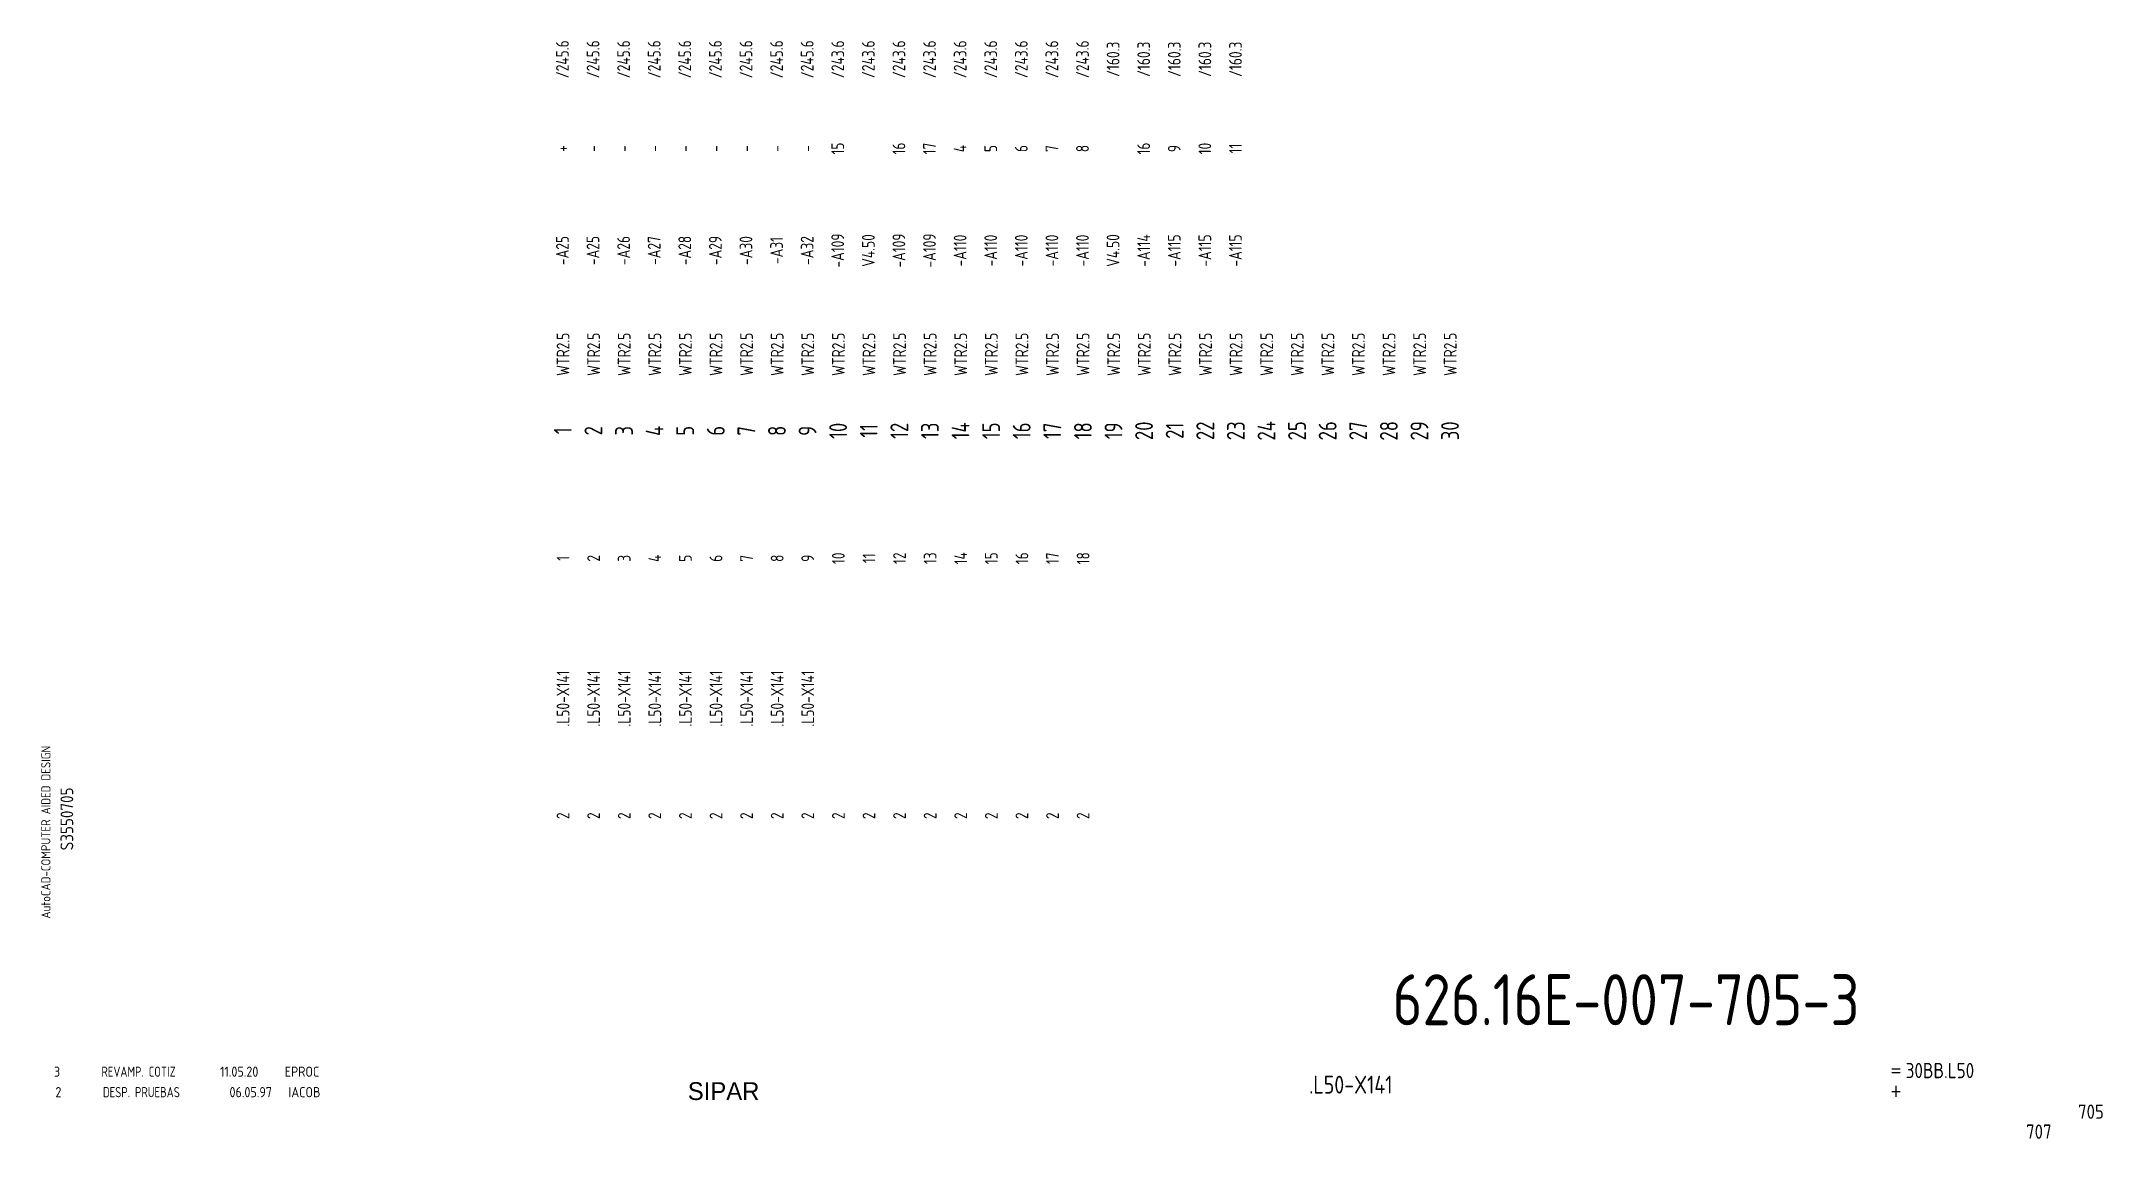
# Model space of a CAD drawing. Extents: x 10 to 414, y 6 to 221.
import ezdxf
from ezdxf.enums import TextEntityAlignment as Align

# ---------------------------------------------------------------- set-up
doc = ezdxf.new("R2010")
doc.units = 0
doc.header["$LTSCALE"] = 5
doc.header["$MEASUREMENT"] = 0
doc.layers.get('0').update_dxf_attribs({"linetype": 'CONTINUOUS'})
doc.layers.add('3', color=3, linetype='CONTINUOUS')
doc.layers.add('CART', color=7, linetype='CONTINUOUS')
doc.styles.add('DIN', font='DIN.shx', dxfattribs={"width": 0.85})
doc.styles.add('N', font='ROMANS', dxfattribs={"width": 0.85, "height": 3})
doc.styles.add('X', font='UNIV.SHX', dxfattribs={"height": 3.5})

# ---------------------------------------------------------------- blocks, each defined once
blk = doc.blocks.new('REV2')
at = {"color": 3, "style": 'DIN'}
for s, width, p in [('2', 0.9, (12.45, 13.79)), ('DESP. PRUEBAS', 0.8, (21.76, 13.79)), ('06.05.97', 0.9, (46.59, 13.79)), ('IACOB', 0.9, (58.16, 13.79))]:
    blk.add_text(s, height=2, dxfattribs=dict(at, width=width)).set_placement(p)

msp = doc.modelspace()

# ---------------------------------------------------------------- block references
at = {"linetype": 'Continuous'}
msp.add_blockref('REV2', (0, 0), dxfattribs=at)

# ---------------------------------------------------------------- texts
at = {"style": 'DIN', "width": 0.8}
for s, p in [('/245.6', (111.88, 217.36)), ('/245.6', (117.88, 217.36)), ('/245.6', (123.88, 217.36)), ('/245.6', (129.88, 217.36)), ('/245.6', (135.88, 217.36)), ('/245.6', (141.88, 217.36)), ('/245.6', (147.88, 217.36)), ('/245.6', (153.88, 217.36)), ('/245.6', (159.88, 217.36)), ('/243.6', (165.88, 217.36)), ('/243.6', (171.88, 217.36)), ('/243.6', (177.88, 217.36)), ('/243.6', (183.88, 217.36)), ('/243.6', (189.88, 217.36)), ('/243.6', (195.88, 217.36)), ('/243.6', (201.88, 217.36)), ('/243.6', (207.88, 217.36)), ('/243.6', (213.88, 217.36)), ('/160.3', (219.88, 217.36)), ('/160.3', (225.88, 217.36)), ('/160.3', (231.88, 217.36)), ('/160.3', (237.88, 217.36)), ('/160.3', (243.88, 217.36)), ('+', (111.88, 199.86)), ('-', (117.88, 199.86)), ('-', (123.88, 199.86)), ('-', (129.88, 199.86)), ('-', (135.88, 199.86)), ('-', (141.88, 199.86)), ('-', (147.88, 199.86)), ('-', (153.88, 199.86)), ('-', (159.88, 199.86)), ('15', (165.88, 199.86)), ('16', (177.88, 199.86)), ('17', (183.88, 199.86)), ('4', (189.88, 199.86)), ('5', (195.88, 199.86)), ('6', (201.88, 199.86)), ('7', (207.88, 199.86)), ('8', (213.88, 199.86)), ('16', (225.88, 199.86)), ('9', (231.88, 199.86)), ('10', (237.88, 199.86)), ('11', (243.88, 199.86)), ('-A25', (111.88, 179.86)), ('-A25', (117.88, 179.86)), ('-A26', (123.88, 179.86)), ('-A27', (129.88, 179.86)), ('-A28', (135.88, 179.86)), ('-A29', (141.88, 179.86)), ('-A30', (147.88, 179.86)), ('-A31', (153.88, 179.86)), ('-A32', (159.88, 179.86)), ('-A109', (165.88, 179.86)), ('V4.50', (171.88, 179.86)), ('-A109', (177.88, 179.86)), ('-A109', (183.88, 179.86)), ('-A110', (189.88, 179.86)), ('-A110', (195.88, 179.86)), ('-A110', (201.88, 179.86)), ('-A110', (207.88, 179.86)), ('-A110', (213.88, 179.86)), ('V4.50', (219.88, 179.86)), ('-A114', (225.88, 179.86)), ('-A115', (231.88, 179.86)), ('-A115', (237.88, 179.86)), ('-A115', (243.88, 179.86)), ('WTR2.5', (112, 159.5)), ('WTR2.5', (118, 159.5)), ('WTR2.5', (124, 159.5)), ('WTR2.5', (130, 159.5)), ('WTR2.5', (136, 159.5)), ('WTR2.5', (142, 159.5)), ('WTR2.5', (148, 159.5)), ('WTR2.5', (154, 159.5)), ('WTR2.5', (160, 159.5)), ('WTR2.5', (166, 159.5)), ('WTR2.5', (172, 159.5)), ('WTR2.5', (178, 159.5)), ('WTR2.5', (184, 159.5)), ('WTR2.5', (190, 159.5)), ('WTR2.5', (196, 159.5)), ('WTR2.5', (202, 159.5)), ('WTR2.5', (208, 159.5)), ('WTR2.5', (214, 159.5)), ('WTR2.5', (220, 159.5)), ('WTR2.5', (226, 159.5)), ('WTR2.5', (232, 159.5)), ('WTR2.5', (238, 159.5)), ('WTR2.5', (244, 159.5)), ('WTR2.5', (250, 159.5)), ('WTR2.5', (256, 159.5)), ('WTR2.5', (262, 159.5)), ('WTR2.5', (268, 159.5)), ('WTR2.5', (274, 159.5)), ('WTR2.5', (280, 159.5)), ('WTR2.5', (286, 159.5)), ('1', (112, 119.5)), ('2', (118, 119.5)), ('3', (124, 119.5)), ('4', (130, 119.5)), ('5', (136, 119.5)), ('6', (142, 119.5)), ('7', (148, 119.5)), ('8', (154, 119.5)), ('9', (160, 119.5)), ('10', (166, 119.5)), ('11', (172, 119.5)), ('12', (178, 119.5)), ('13', (184, 119.5)), ('14', (190, 119.5)), ('15', (196, 119.5)), ('16', (202, 119.5)), ('17', (208, 119.5)), ('18', (214, 119.5)), ('.L50-X141', (112, 92)), ('.L50-X141', (118, 92)), ('.L50-X141', (124, 92)), ('.L50-X141', (130, 92)), ('.L50-X141', (136, 92)), ('.L50-X141', (142, 92)), ('.L50-X141', (148, 92)), ('.L50-X141', (154, 92)), ('.L50-X141', (160, 92)), ('2', (112, 69)), ('2', (118, 69)), ('2', (124, 69)), ('2', (130, 69)), ('2', (136, 69)), ('2', (142, 69)), ('2', (148, 69)), ('2', (154, 69)), ('2', (160, 69)), ('2', (166, 69)), ('2', (172, 69)), ('2', (178, 69)), ('2', (184, 69)), ('2', (190, 69)), ('2', (196, 69)), ('2', (202, 69)), ('2', (208, 69)), ('2', (214, 69))]:
    msp.add_text(s, height=2.5, rotation=90, dxfattribs=at).set_placement(p, align=Align.MIDDLE)
at = {"color": 6, "style": 'DIN', "width": 0.8}
for s, p in [('10', (165.96, 144.5)), ('12', (177.96, 144.5)), ('13', (183.96, 144.5)), ('14', (189.96, 144.5)), ('15', (195.96, 144.5)), ('16', (201.96, 144.5)), ('17', (207.96, 144.5)), ('18', (213.96, 144.5)), ('19', (219.96, 144.5)), ('20', (225.96, 144.5)), ('21', (231.96, 144.5)), ('22', (237.96, 144.5)), ('23', (243.96, 144.5)), ('24', (249.96, 144.5)), ('25', (255.96, 144.5)), ('26', (261.96, 144.5)), ('27', (267.96, 144.5)), ('28', (273.96, 144.5)), ('29', (279.96, 144.5)), ('30', (285.96, 144.5)), ('1', (111.96, 144.5)), ('2', (117.96, 144.5)), ('3', (123.96, 144.5)), ('4', (129.96, 144.5)), ('5', (135.96, 144.5)), ('6', (141.96, 144.5)), ('7', (147.96, 144.5)), ('8', (153.96, 144.5)), ('9', (159.96, 144.5)), ('11', (171.96, 144.5))]:
    msp.add_text(s, height=3.5, rotation=90, dxfattribs=at).set_placement(p, align=Align.MIDDLE)
at = {"color": 3, "style": 'DIN'}
for s, width, p in [('3', 0.9, (12.16, 17.81)), ('REVAMP. COTIZ', 0.8, (21.47, 17.81)), ('11.05.20', 0.9, (44.74, 17.81)), ('EPROC', 0.9, (57.42, 17.81))]:
    msp.add_text(s, height=2, dxfattribs=dict(at, width=width)).set_placement(p)
at = {"color": 2, "insert": (274.68, 37.92), "char_height": 10, "width": 111.0411, "attachment_point": 1, "style": 'DIN'}
msp.add_mtext('626.16E-007-705-3', dxfattribs=at)
at = {"layer": '3', "color": 2, "style": 'DIN', "width": 0.85}
msp.add_text('.L50-X141', height=3.5, dxfattribs=at).set_placement((266.5, 14.51), align=Align.CENTER)
at = {"layer": 'CART', "color": 1, "style": 'DIN', "width": 0.9}
msp.add_text('AutoCAD-COMPUTER AIDED DESIGN', height=1.8, rotation=90, dxfattribs=at).set_placement((11.47, 48.84))
at = {"layer": 'CART', "color": 3, "style": 'N', "width": 0.85}
for s, p in [('=', (372.24, 17.91)), ('+', (372.24, 13.87))]:
    msp.add_text(s, height=2.5, dxfattribs=at).set_placement(p)
at = {"layer": 'CART', "color": 3, "style": 'DIN', "width": 0.9, "flags": 1}
msp.add_attdef('S3550705', text='', height=2.5, rotation=90, dxfattribs=at).set_placement((15.95, 68.38), align=Align.CENTER)
at = {"layer": 'CART', "color": 3, "style": 'DIN', "width": 0.85}
msp.add_attdef('30BB.L50', text='', height=3, dxfattribs=at).set_placement((375.33, 16.63), align=Align.BOTTOM_LEFT)
at = {"layer": 'CART', "color": 6, "style": 'X', "flags": 1}
msp.add_attdef('SIPAR', text='', height=3.5, dxfattribs=at).set_placement((143.5, 15), align=Align.MIDDLE)
at = {"layer": 'CART', "color": 2, "style": 'DIN', "width": 0.9, "flags": 1}
msp.add_attdef('705', text='', height=2.8, dxfattribs=at).set_placement((414.2, 9.56), align=Align.RIGHT)
at = {"layer": 'CART', "color": 7, "style": 'DIN', "width": 0.9, "flags": 1}
msp.add_attdef('707', (398.93, 5.65), '', height=2.8, dxfattribs=at)

doc.saveas('drawing.dxf')
